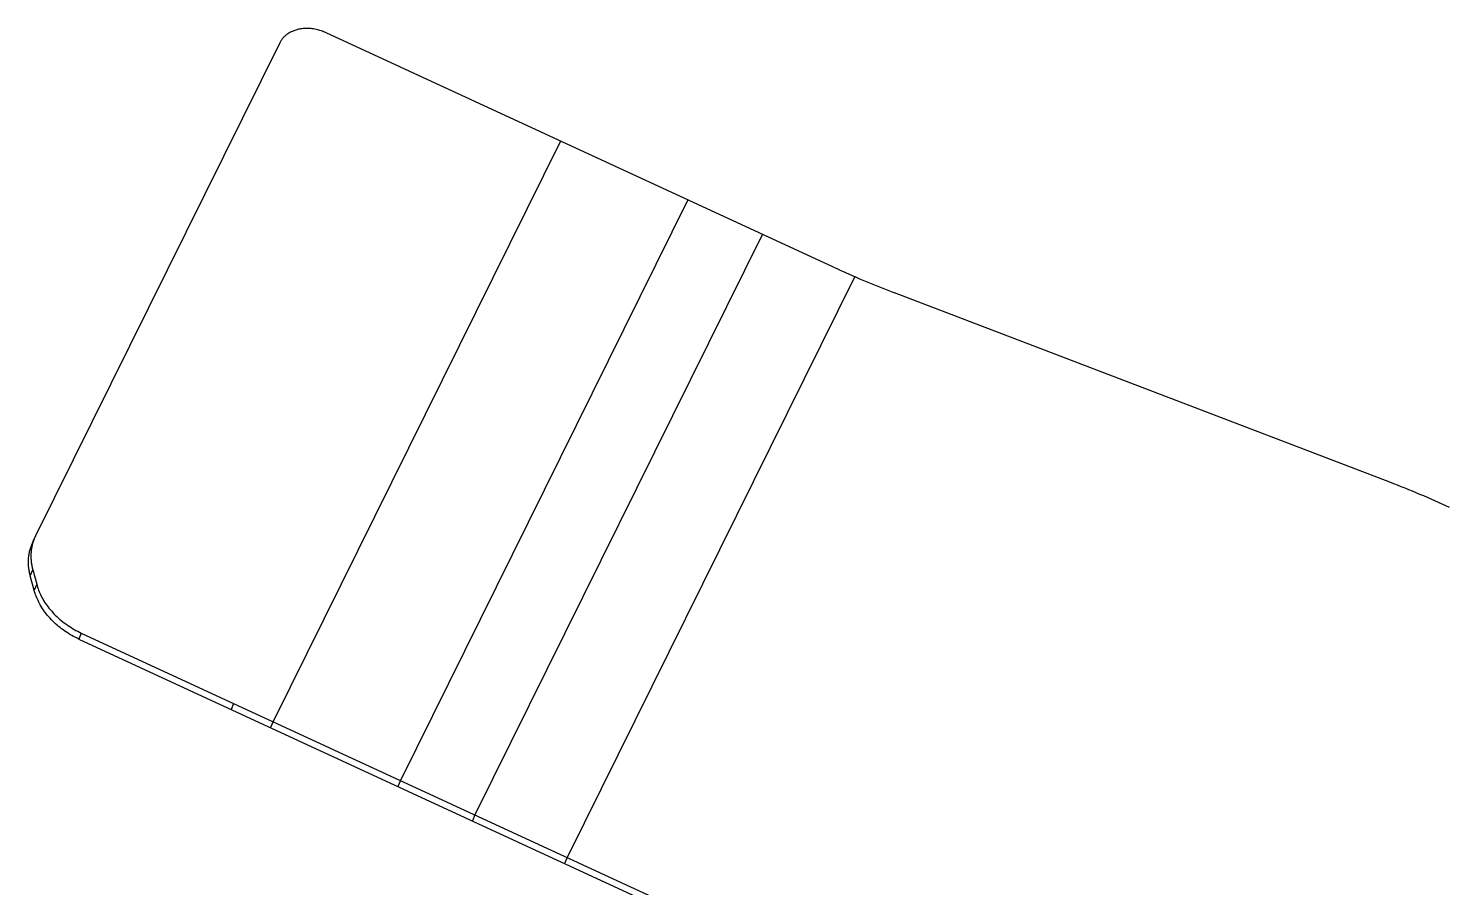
# Model space of a CAD drawing. Header units: millimetres. Extents: x 7 to 507, y -14 to 339.
# Drawn here: x 61.15 to 76.49, y 264.07 to 273.34 of the extents above; entities that cross this region are included whole.
import ezdxf

# ---------------------------------------------------------------- set-up
doc = ezdxf.new("R2010")
doc.units = ezdxf.units.MM
doc.header["$LTSCALE"] = 23.1
doc.layers.get('0').update_dxf_attribs({"linetype": 'CONTINUOUS'})

msp = doc.modelspace()

# ---------------------------------------------------------------- linework, layer by layer
at = {"color": 3}
for p, q in [((63.8598, 273.1876), (61.2248, 267.8667)), ((69.8351, 270.7689), (64.3601, 273.2972)), ((75.8422, 268.4458), (70.4944, 270.4903)), ((61.2248, 267.8667), (61.2114, 267.8372)), ((61.1944, 267.5028), (61.2368, 267.3451)), ((61.7186, 266.8193), (71.7245, 262.1986))]:
    msp.add_line(p, q, dxfattribs=at)
at = {"color": 9}
for p, q in [((66.8913, 272.1283), (63.7887, 265.8633)), ((68.2653, 271.4938), (65.1627, 265.2288)), ((69.0696, 271.1224), (65.967, 264.8574)), ((70.065, 270.6656), (66.9612, 264.3983)), ((61.1676, 267.4381), (61.1944, 267.5028)), ((61.2368, 267.3451), (61.21, 267.2803)), ((61.7186, 266.8193), (61.6918, 266.7545)), ((63.3626, 266.0601), (63.3358, 265.9953)), ((63.7887, 265.8633), (63.7619, 265.7986)), ((65.1627, 265.2288), (65.1359, 265.1641)), ((65.967, 264.8574), (65.9402, 264.7926)), ((66.9612, 264.3983), (66.9344, 264.3335))]:
    msp.add_line(p, q, dxfattribs=at)
at = {"color": 7}
for p, q in [((61.1846, 267.7725), (61.2114, 267.8372)), ((61.21, 267.2803), (61.1676, 267.4381)), ((61.6918, 266.7545), (71.6977, 262.1339))]:
    msp.add_line(p, q, dxfattribs=at)
at = {"color": 2}
for p, q in [((61.3741, 266.9868), (61.3748, 266.9883)), ((61.3825, 266.9799), (61.3815, 266.9786)), ((61.4829, 266.8851), (61.4788, 266.8869))]:
    msp.add_line(p, q, dxfattribs=at)
at = {"color": 3}
for points in [[(64.3601, 273.2972), (64.3472, 273.3029), (64.3341, 273.3083), (64.3208, 273.3134), (64.3075, 273.3181), (64.2939, 273.3224), (64.2803, 273.3263), (64.2666, 273.3299), (64.2527, 273.3331), (64.2388, 273.3359), (64.2248, 273.3382), (64.2107, 273.3402), (64.1984, 273.3416), (64.1861, 273.3427), (64.1738, 273.3435), (64.1614, 273.3439), (64.1491, 273.344), (64.1367, 273.3437), (64.1244, 273.3431), (64.1121, 273.3421), (64.0998, 273.3408), (64.0875, 273.3391), (64.0754, 273.337), (64.0632, 273.3345), (64.0531, 273.3321), (64.043, 273.3295), (64.033, 273.3265), (64.0231, 273.3233), (64.0132, 273.3197), (64.0035, 273.3159), (63.994, 273.3118), (63.9845, 273.3074), (63.9753, 273.3027), (63.9662, 273.2977), (63.9572, 273.2924), (63.9485, 273.2868), (63.94, 273.2809), (63.9328, 273.2755), (63.9257, 273.2699), (63.9189, 273.2641), (63.9122, 273.258), (63.9058, 273.2517), (63.8996, 273.2452), (63.8936, 273.2384), (63.888, 273.2317), (63.8827, 273.2248), (63.8776, 273.2177), (63.8727, 273.2104), (63.8682, 273.2029), (63.8639, 273.1953), (63.8598, 273.1876)], [(61.1897, 267.7717), (61.1875, 267.7625), (61.1854, 267.7532), (61.1835, 267.7439), (61.1818, 267.7345), (61.1803, 267.7251), (61.179, 267.7157), (61.1778, 267.7063), (61.1768, 267.6968), (61.176, 267.6873), (61.1754, 267.6778), (61.175, 267.6683), (61.1747, 267.6588), (61.1746, 267.6492), (61.1747, 267.6397), (61.1749, 267.6298), (61.1754, 267.6199), (61.176, 267.61), (61.1768, 267.6001), (61.1778, 267.5903), (61.179, 267.5804), (61.1803, 267.5706), (61.1818, 267.5608), (61.1835, 267.5511), (61.1854, 267.5413), (61.1874, 267.5317), (61.1896, 267.522), (61.1919, 267.5124), (61.1944, 267.5028)], [(61.2368, 267.3451), (61.2415, 267.3288), (61.2466, 267.3126), (61.2521, 267.2965), (61.258, 267.2806), (61.2644, 267.2648), (61.2711, 267.2492), (61.2783, 267.2338), (61.2858, 267.2185), (61.2937, 267.2034), (61.3019, 267.1885), (61.3121, 267.1712), (61.3227, 267.1541), (61.3338, 267.1374), (61.3452, 267.1209), (61.3571, 267.1047), (61.3694, 267.0889), (61.3821, 267.0733), (61.3951, 267.058), (61.4085, 267.0431), (61.4229, 267.0277), (61.4377, 267.0127), (61.4528, 266.998), (61.4683, 266.9837), (61.4841, 266.9697), (61.5002, 266.9561), (61.5166, 266.9429), (61.5333, 266.93), (61.5502, 266.9175), (61.568, 266.905), (61.586, 266.8929), (61.6042, 266.8812), (61.6227, 266.8698), (61.6415, 266.8589), (61.6604, 266.8484), (61.6796, 266.8383), (61.699, 266.8286), (61.7186, 266.8193)]]:
    msp.add_lwpolyline(points, dxfattribs=at)
at = {"color": 7}
for points in [[(61.1676, 267.4381), (61.1649, 267.4486), (61.1623, 267.4591), (61.16, 267.4697), (61.1578, 267.4804), (61.1559, 267.4911), (61.1541, 267.5018), (61.1526, 267.5126), (61.1513, 267.5234), (61.1501, 267.5342), (61.1492, 267.5451), (61.1485, 267.5559), (61.1481, 267.5668), (61.1478, 267.5777), (61.1478, 267.5886), (61.148, 267.5995), (61.1485, 267.6104), (61.1492, 267.6215), (61.1501, 267.6326), (61.1513, 267.6437), (61.1527, 267.6548), (61.1544, 267.6658), (61.1563, 267.6768), (61.1585, 267.6877), (61.1609, 267.6985), (61.1636, 267.7094), (61.1665, 267.7201), (61.1696, 267.7307), (61.173, 267.7413), (61.1766, 267.7518), (61.1805, 267.7622), (61.1846, 267.7725)], [(61.6918, 266.7545), (61.6722, 266.7638), (61.6528, 266.7735), (61.6336, 266.7836), (61.6147, 266.7941), (61.5959, 266.8051), (61.5774, 266.8164), (61.5592, 266.8281), (61.5412, 266.8402), (61.5234, 266.8527), (61.5065, 266.8652), (61.4898, 266.8781), (61.4734, 266.8914), (61.4573, 266.905), (61.4415, 266.9189), (61.4261, 266.9333), (61.4109, 266.9479), (61.3962, 266.9629), (61.3817, 266.9783), (61.3683, 266.9933), (61.3553, 267.0085), (61.3426, 267.0241), (61.3303, 267.04), (61.3185, 267.0561), (61.307, 267.0726), (61.2959, 267.0894), (61.2853, 267.1064), (61.2751, 267.1238), (61.2669, 267.1387), (61.259, 267.1537), (61.2515, 267.169), (61.2444, 267.1845), (61.2376, 267.2001), (61.2312, 267.2158), (61.2253, 267.2318), (61.2198, 267.2478), (61.2147, 267.264), (61.21, 267.2803)]]:
    msp.add_lwpolyline(points, dxfattribs=at)
at = {"color": 3}
for centre, radius, start, end in [((74.7525, 281.4109), 11.7232, 245.19974, 246.43135), ((74.1918, 280.161), 10.3534, 246.50985, 249.07704), ((72.1452, 258.7758), 10.3526, 65.21381, 69.07703), ((61.6548, 267.6539), 0.4798, 157.53718, 164.53634), ((61.6568, 267.6534), 0.4819, 164.53688, 165.78565)]:
    msp.add_arc(centre, radius, start, end, dxfattribs=at)

doc.saveas('drawing.dxf')
